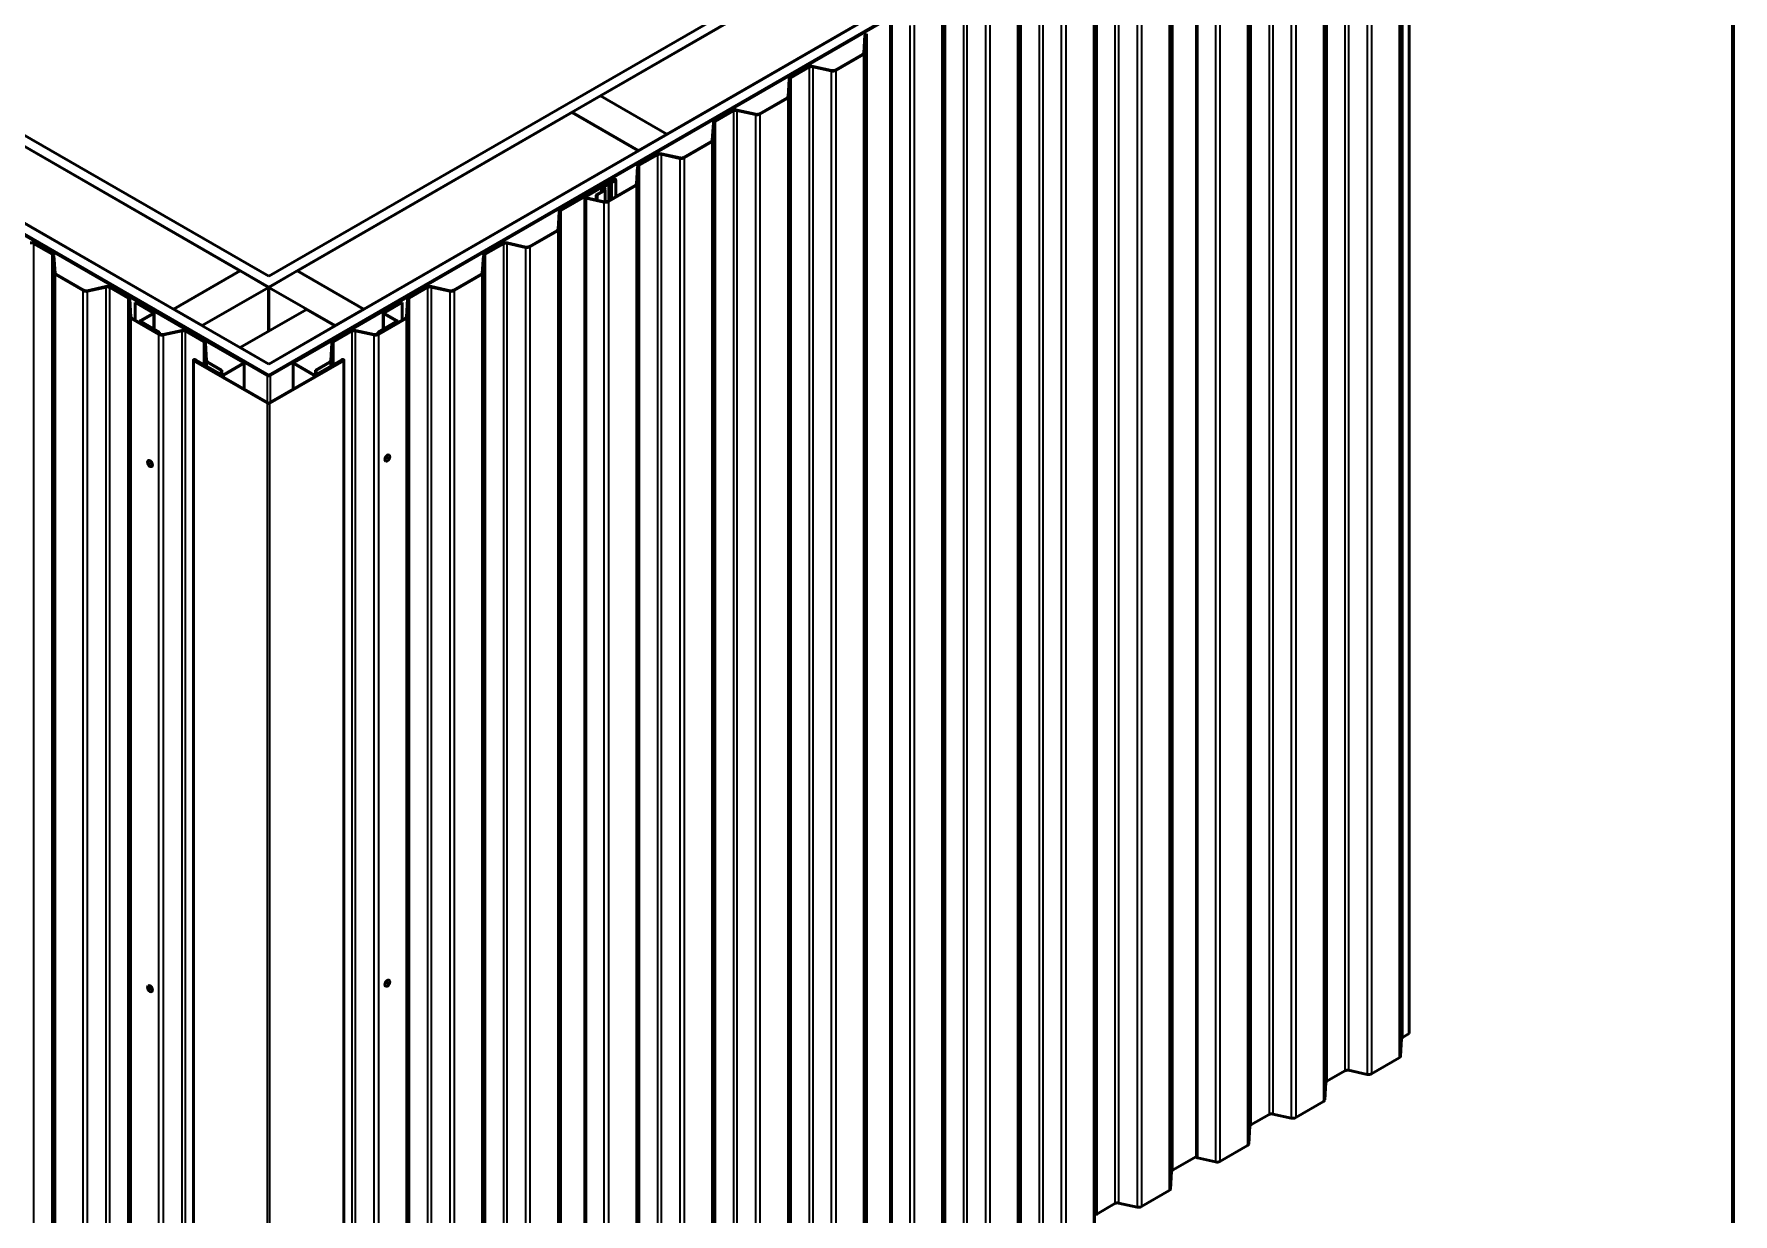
# Model space of a CAD drawing. Header units: inches. Extents: x 0.6 to 33.4, y 0.6 to 21.4.
# Drawn here: x 27.06 to 33.4, y 14.63 to 19.03 of the extents above; entities that cross this region are included whole.
import ezdxf

# ---------------------------------------------------------------- set-up
doc = ezdxf.new("R2010")
doc.units = ezdxf.units.IN
doc.header["$LTSCALE"] = 2
doc.header["$MEASUREMENT"] = 0
for name, color, linetype, lineweight in [('Border (ANSI)', 7, 'Continuous', 70), ('Visible (ANSI)', 7, 'Continuous', 50), ('Visible Narrow (ANSI)', 7, 'Continuous', 35)]:
    doc.layers.add(name, color=color, linetype=linetype, lineweight=lineweight)

# ---------------------------------------------------------------- blocks, each defined once
blk = doc.blocks.new('Borders ATAS A Border')
at = {"layer": 'Border (ANSI)'}
blk.add_line((16.7, 0.3), (16.7, 10.7), dxfattribs=at)

msp = doc.modelspace()

# ---------------------------------------------------------------- linework, layer by layer
at = {"layer": 'Visible (ANSI)'}
for p, q in [((27.93576, 18.08943), (23.97738, 20.3748)), ((24.01273, 20.39522), (27.93576, 18.13025)), ((27.93576, 18.13025), (31.85879, 20.39522)), ((31.89414, 20.3748), (27.93576, 18.08943)), ((23.72847, 20.2311), (27.93576, 17.80202)), ((27.93576, 17.80202), (32.14304, 20.2311)), ((27.93576, 17.7612), (23.69312, 20.21069)), ((23.69312, 20.20661), (27.9301, 17.76038)), ((23.69595, 20.20824), (27.93293, 17.76201)), ((32.1784, 20.21069), (27.93576, 17.7612)), ((27.93859, 17.76201), (32.17557, 20.20824)), ((27.94142, 17.76038), (32.1784, 20.20661)), ((32.19141, 15.3042), (32.19141, 20.20318)), ((31.39766, 14.8442), (31.39766, 19.74318)), ((29.17461, 18.80386), (30.1985, 19.39501)), ((30.44599, 19.25212), (29.4221, 18.66098)), ((30.25659, 14.1854), (30.25659, 19.08438)), ((30.15678, 18.96468), (30.16072, 19.02981)), ((30.15978, 18.96462), (30.16372, 19.02975)), ((30.04966, 18.90009), (30.15313, 18.95983)), ((30.05178, 18.89887), (30.15525, 18.95861)), ((29.88241, 18.87252), (29.95045, 18.91181)), ((29.88453, 18.8713), (29.95257, 18.91058)), ((29.96589, 18.91222), (30.03527, 18.89684)), ((29.96697, 18.91383), (30.03634, 18.89846)), ((29.87394, 18.80138), (29.87788, 18.86651)), ((29.87694, 18.80132), (29.88088, 18.86645)), ((29.06784, 18.74222), (29.1739, 18.80346)), ((29.1739, 18.80346), (29.42139, 18.66057)), ((29.4221, 18.66098), (29.17461, 18.80386)), ((29.17461, 18.80386), (29.17461, 18.80305)), ((29.76682, 18.73679), (29.87029, 18.79653)), ((29.76894, 18.73557), (29.87241, 18.79531)), ((26.80439, 18.74181), (27.82828, 18.15067)), ((28.04324, 18.15067), (29.06713, 18.74181)), ((29.06713, 18.74181), (29.31462, 18.59892)), ((29.31532, 18.59933), (29.06784, 18.74222)), ((29.06784, 18.74222), (29.06784, 18.7414)), ((29.5911, 18.63808), (29.59504, 18.70321)), ((29.5941, 18.63802), (29.59804, 18.70315)), ((29.59957, 18.70922), (29.66761, 18.74851)), ((29.60169, 18.708), (29.66973, 18.74728)), ((29.68305, 18.74892), (29.75242, 18.73354)), ((29.68412, 18.75053), (29.7535, 18.73516)), ((29.42139, 18.66057), (29.31532, 18.59933)), ((29.42139, 18.66057), (29.42139, 18.65975)), ((29.4221, 18.66098), (29.4221, 18.66016)), ((27.58079, 18.00778), (26.5569, 18.59892)), ((29.31462, 18.59892), (28.29073, 18.00778)), ((29.31462, 18.59892), (29.31462, 18.59811)), ((29.31532, 18.59933), (29.31532, 18.59852)), ((29.31673, 18.54593), (29.38476, 18.58521)), ((29.31885, 18.5447), (29.38689, 18.58398)), ((29.4002, 18.58562), (29.46958, 18.57024)), ((29.40128, 18.58723), (29.47066, 18.57186)), ((29.48398, 18.57349), (29.58745, 18.63323)), ((29.4861, 18.57227), (29.58957, 18.63201)), ((29.30826, 18.47478), (29.3122, 18.53991)), ((29.31125, 18.47472), (29.31519, 18.53985)), ((29.02418, 18.37702), (29.22332, 18.492)), ((29.0263, 18.3758), (29.22544, 18.49077)), ((29.17419, 18.46118), (29.11762, 18.42852)), ((29.17631, 18.45996), (29.11974, 18.4273)), ((29.18762, 18.45187), (29.1601, 18.43598)), ((29.18974, 18.45065), (29.16222, 18.43476)), ((29.18348, 18.45195), (29.18348, 18.45824)), ((29.18348, 18.45195), (29.18648, 18.45195)), ((29.18348, 18.45195), (29.18348, 18.44948)), ((29.1848, 18.46092), (29.1848, 18.46297)), ((29.18504, 18.4619), (29.18866, 18.4541)), ((29.18648, 18.45195), (29.18648, 18.45824)), ((29.18648, 18.45122), (29.18648, 18.45195)), ((29.20219, 18.47474), (29.18691, 18.46591)), ((29.18794, 18.46234), (29.19156, 18.45455)), ((29.20432, 18.47351), (29.18903, 18.46469)), ((29.19179, 18.45351), (29.19179, 18.40809)), ((29.20113, 18.41019), (29.3046, 18.46993)), ((29.20728, 18.47884), (29.20252, 18.47496)), ((29.20325, 18.40897), (29.30672, 18.46871)), ((29.20973, 18.47784), (29.20497, 18.47396)), ((29.21542, 18.48241), (29.20871, 18.47966)), ((29.21716, 18.481), (29.21044, 18.47825)), ((29.22771, 18.48947), (29.21581, 18.4826)), ((29.22983, 18.48824), (29.21793, 18.48138)), ((29.23117, 18.49012), (29.23117, 18.42754)), ((29.11551, 13.5266), (29.11551, 18.42558)), ((29.12013, 18.4217), (29.18674, 18.40694)), ((29.12121, 18.42332), (29.18781, 18.40856)), ((29.15834, 18.43353), (29.15834, 18.42337)), ((29.16134, 18.42337), (29.15834, 18.42337)), ((29.15834, 18.42337), (29.15834, 18.41509)), ((29.16134, 18.43353), (29.16134, 18.42337)), ((29.16134, 18.42337), (29.16134, 18.41443)), ((29.01571, 18.30588), (29.01965, 18.37101)), ((29.01871, 18.30582), (29.02265, 18.37095)), ((28.90859, 18.24129), (29.01206, 18.30103)), ((28.91071, 18.24007), (29.01418, 18.29981)), ((27.06002, 18.25178), (27.12806, 18.2125)), ((27.13018, 18.21373), (27.06214, 18.25301)), ((27.13171, 18.20765), (27.13565, 18.14252)), ((27.13865, 18.14258), (27.13471, 18.20771)), ((28.73287, 18.14258), (28.73681, 18.20771)), ((28.73587, 18.14252), (28.73981, 18.20765)), ((28.74134, 18.21373), (28.80938, 18.25301)), ((28.74346, 18.2125), (28.8115, 18.25178)), ((28.82482, 18.25342), (28.8942, 18.23804)), ((28.82589, 18.25503), (28.89527, 18.23966)), ((27.14018, 18.13651), (27.24365, 18.07677)), ((27.24577, 18.07799), (27.1423, 18.13773)), ((27.82828, 18.15067), (27.58079, 18.00778)), ((27.5815, 18.00737), (27.82899, 18.15026)), ((27.82828, 18.15067), (27.82828, 18.14985)), ((27.82899, 18.15026), (27.93505, 18.08902)), ((27.93647, 18.08902), (28.04253, 18.15026)), ((28.04253, 18.15026), (28.29002, 18.00737)), ((28.29073, 18.00778), (28.04324, 18.15067)), ((28.04324, 18.15067), (28.04324, 18.14985)), ((28.62575, 18.07799), (28.72922, 18.13773)), ((28.62787, 18.07677), (28.73134, 18.13651)), ((27.32847, 18.09174), (27.25909, 18.07636)), ((27.26017, 18.07474), (27.32954, 18.09012)), ((27.34286, 18.08848), (27.4109, 18.0492)), ((27.41302, 18.05043), (27.34498, 18.08971)), ((27.36429, 18.08362), (27.36655, 18.08493)), ((27.36429, 18.08362), (27.64573, 17.92114)), ((27.36429, 18.07856), (27.36429, 18.08362)), ((27.64799, 17.92244), (27.36655, 18.08493)), ((27.93505, 18.08902), (27.68756, 17.94613)), ((27.93505, 18.08902), (27.93505, 17.92491)), ((27.93576, 18.08943), (27.93576, 17.92531)), ((28.18395, 17.94613), (27.93647, 18.08902)), ((27.93647, 18.08902), (27.93647, 17.92572)), ((28.50496, 18.08493), (28.22353, 17.92244)), ((28.50723, 18.08362), (28.22579, 17.92114)), ((28.4585, 18.05043), (28.52654, 18.08971)), ((28.46062, 18.0492), (28.52866, 18.08848)), ((28.50723, 18.08362), (28.50496, 18.08493)), ((28.50723, 18.08362), (28.50723, 18.07856)), ((28.54198, 18.09012), (28.61135, 18.07474)), ((28.54305, 18.09174), (28.61243, 18.07636)), ((27.41455, 18.04435), (27.41849, 17.97922)), ((27.42149, 17.97928), (27.41755, 18.04441)), ((27.43996, 18.03381), (27.43769, 18.03251)), ((27.43769, 18.03251), (27.50388, 17.9943)), ((27.43769, 17.96719), (27.43769, 18.03251)), ((27.43996, 18.03381), (27.50614, 17.9956)), ((27.58079, 18.00778), (27.58079, 18.00696)), ((27.5815, 18.00737), (27.5815, 18.00656)), ((27.68756, 17.94613), (27.5815, 18.00737)), ((27.82969, 17.86408), (28.07718, 18.00696)), ((28.07718, 18.00696), (28.18325, 17.94573)), ((28.29002, 18.00737), (28.18395, 17.94613)), ((28.29002, 18.00737), (28.29002, 18.00656)), ((28.29073, 18.00778), (28.29073, 18.00696)), ((28.43156, 18.03381), (28.36538, 17.9956)), ((28.36764, 17.9943), (28.43382, 18.03251)), ((28.43156, 18.03381), (28.43382, 18.03251)), ((28.43382, 18.03251), (28.43382, 17.96719)), ((28.45003, 17.97928), (28.45397, 18.04441)), ((28.45303, 17.97922), (28.45696, 18.04435)), ((27.42302, 17.97321), (27.52649, 17.91347)), ((27.52862, 17.91469), (27.42515, 17.97443)), ((27.45576, 17.95676), (27.45576, 17.96237)), ((27.50388, 17.99168), (27.45764, 17.96498)), ((27.45764, 17.95976), (27.52608, 17.92024)), ((27.50614, 17.99038), (27.4599, 17.96368)), ((27.4599, 17.96106), (27.52835, 17.92155)), ((27.50802, 17.99299), (27.50802, 17.93328)), ((27.68756, 17.94613), (27.68756, 17.94532)), ((28.18325, 17.94573), (27.93576, 17.80284)), ((28.18325, 17.94573), (28.18325, 17.94491)), ((28.18395, 17.94613), (28.18395, 17.94532)), ((28.3429, 17.91469), (28.44637, 17.97443)), ((28.41162, 17.96106), (28.34317, 17.92155)), ((28.34502, 17.91347), (28.44849, 17.97321)), ((28.34544, 17.92024), (28.41388, 17.95976)), ((28.3635, 17.93328), (28.3635, 17.99299)), ((28.36538, 17.99038), (28.41162, 17.96368)), ((28.41388, 17.96498), (28.36764, 17.99168)), ((28.41576, 17.96237), (28.41576, 17.95676)), ((27.52835, 17.92155), (27.52608, 17.92024)), ((27.52608, 17.92024), (27.52608, 17.91616)), ((27.52835, 17.92155), (27.52835, 17.91485)), ((27.61131, 17.92844), (27.54193, 17.91306)), ((27.54301, 17.91144), (27.61239, 17.92682)), ((27.6257, 17.92518), (27.69374, 17.8859)), ((27.69586, 17.88713), (27.62783, 17.92641)), ((27.64667, 17.91983), (27.64667, 17.91788)), ((27.64667, 17.91788), (27.64667, 17.91553)), ((27.64854, 17.91527), (27.68603, 17.89362)), ((27.64987, 17.91788), (27.64987, 17.91983)), ((27.68829, 17.89493), (27.6508, 17.91657)), ((27.65087, 17.91817), (27.65313, 17.91948)), ((27.84079, 17.80851), (27.65087, 17.91817)), ((27.65087, 17.91817), (27.65087, 17.91654)), ((27.84306, 17.80982), (27.65313, 17.91948)), ((27.68603, 17.89362), (27.68829, 17.89493)), ((27.68603, 17.89281), (27.68603, 17.89362)), ((27.68829, 17.8915), (27.68829, 17.89493)), ((27.6974, 17.88105), (27.70134, 17.81592)), ((27.70433, 17.81599), (27.7004, 17.88111)), ((28.21839, 17.91948), (28.02846, 17.80982)), ((28.22065, 17.91817), (28.03072, 17.80851)), ((28.16718, 17.81599), (28.17112, 17.88111)), ((28.17018, 17.81592), (28.17412, 17.88105)), ((28.17565, 17.88713), (28.24369, 17.92641)), ((28.17778, 17.8859), (28.24581, 17.92518)), ((28.22072, 17.91657), (28.18323, 17.89493)), ((28.18549, 17.89362), (28.18323, 17.89493)), ((28.18323, 17.89493), (28.18323, 17.8915)), ((28.22298, 17.91527), (28.18549, 17.89362)), ((28.18549, 17.89362), (28.18549, 17.89281)), ((28.22065, 17.91817), (28.21839, 17.91948)), ((28.22065, 17.91817), (28.22065, 17.91654)), ((28.22165, 17.91983), (28.22165, 17.91788)), ((28.22485, 17.91983), (28.22485, 17.91788)), ((28.22485, 17.91553), (28.22485, 17.91788)), ((28.25913, 17.92682), (28.32851, 17.91144)), ((28.26021, 17.92844), (28.32959, 17.91306)), ((28.34317, 17.92155), (28.34544, 17.92024)), ((28.34317, 17.91485), (28.34317, 17.92155)), ((28.34544, 17.91616), (28.34544, 17.92024)), ((27.6549, 17.81729), (27.6549, 12.91831)), ((27.9335, 17.65791), (27.65857, 17.81664)), ((27.66084, 17.81794), (27.75898, 17.76128)), ((27.6631, 17.81925), (27.76125, 17.76259)), ((27.82969, 17.86408), (27.82969, 17.86326)), ((27.93576, 17.80284), (27.82969, 17.86408)), ((28.21295, 17.81664), (27.93802, 17.65791)), ((28.11027, 17.76259), (28.20842, 17.81925)), ((28.11254, 17.76128), (28.21068, 17.81794)), ((28.21661, 17.81729), (28.21661, 12.91831)), ((27.93123, 17.6566), (27.65631, 17.81533)), ((27.70587, 17.80991), (27.75912, 17.77916)), ((27.76125, 17.78039), (27.70799, 17.81113)), ((27.75912, 17.77916), (27.76125, 17.78039)), ((27.75912, 17.76381), (27.75912, 17.77916)), ((27.76125, 17.78039), (27.76125, 17.76259)), ((27.76577, 17.76259), (27.84079, 17.8059)), ((27.76803, 17.76128), (27.84306, 17.80459)), ((27.84493, 17.70904), (27.84493, 17.80721)), ((27.93576, 17.80284), (27.93576, 17.80202)), ((28.21521, 17.81533), (27.94028, 17.6566)), ((28.02659, 17.70904), (28.02659, 17.80721)), ((28.02846, 17.80459), (28.10349, 17.76128)), ((28.03072, 17.8059), (28.10575, 17.76259)), ((28.11027, 17.78039), (28.16353, 17.81113)), ((28.11027, 17.78039), (28.11239, 17.77916)), ((28.11027, 17.76259), (28.11027, 17.78039)), ((28.11239, 17.77916), (28.16565, 17.80991)), ((28.11239, 17.77916), (28.11239, 17.76381)), ((27.48625, 17.44219), (27.48695, 17.4426)), ((28.37277, 17.44095), (28.37207, 17.44136)), ((28.38527, 17.4626), (28.38457, 17.46301)), ((27.49875, 17.42054), (27.49945, 17.42094)), ((27.48625, 15.4826), (27.48695, 15.483)), ((28.37277, 15.48136), (28.37207, 15.48177)), ((28.38527, 15.50301), (28.38457, 15.50342)), ((27.49875, 15.46094), (27.49945, 15.46135)), ((32.16302, 15.28507), (32.15908, 15.21994)), ((32.19141, 15.3042), (32.16668, 15.28992)), ((31.95187, 15.1659), (31.88383, 15.12662)), ((32.03457, 15.15216), (31.96519, 15.16753)), ((32.15455, 15.21392), (32.05108, 15.15418)), ((31.88018, 15.12177), (31.87624, 15.05664)), ((31.87171, 15.05062), (31.76824, 14.99089)), ((31.66903, 15.0026), (31.60099, 14.96332)), ((31.75173, 14.98886), (31.68235, 15.00423)), ((31.59734, 14.95847), (31.5934, 14.89334)), ((31.39766, 14.84592), (31.30845, 14.79442)), ((31.46888, 14.82556), (31.40228, 14.84032)), ((31.58887, 14.88732), (31.4854, 14.82759)), ((31.30479, 14.78957), (31.30086, 14.72444)), ((31.29632, 14.71842), (31.19285, 14.65869)), ((31.09364, 14.6704), (31.02561, 14.63112)), ((31.17634, 14.65666), (31.10696, 14.67203))]:
    msp.add_line(p, q, dxfattribs=at)
for centre, major_axis, start_param, end_param in [((30.17621, 19.0295), (-0.0155, 0), 5.4977871, 6.2482787), ((30.17621, 19.0295), (-0.0125, 0), 5.4977871, 6.2482787), ((30.14429, 18.96493), (0.0125, 0), 5.4977871, 6.2482787), ((30.14429, 18.96493), (0.0155, 0), 5.4977871, 6.2482787), ((29.96141, 18.90548), (0.0155, 0), 1.2042772, 2.3561945), ((29.96141, 18.90548), (0.0125, 0), 1.2042772, 2.3561945), ((30.04082, 18.90519), (0.0155, 0), 4.3458698, 5.4977871), ((30.04082, 18.90519), (0.0125, 0), 4.3458698, 5.4977871), ((29.89337, 18.8662), (-0.0155, 0), 5.4977871, 6.2482787), ((29.89337, 18.8662), (-0.0125, 0), 5.4977871, 6.2482787), ((29.86145, 18.80163), (0.0125, 0), 5.4977871, 6.2482787), ((29.86145, 18.80163), (0.0155, 0), 5.4977871, 6.2482787), ((29.61053, 18.7029), (-0.0155, 0), 5.4977871, 6.2482787), ((29.61053, 18.7029), (-0.0125, 0), 5.4977871, 6.2482787), ((29.67857, 18.74218), (0.0155, 0), 1.2042772, 2.3561945), ((29.67857, 18.74218), (0.0125, 0), 1.2042772, 2.3561945), ((29.75798, 18.7419), (0.0155, 0), 4.3458698, 5.4977871), ((29.75798, 18.7419), (0.0125, 0), 4.3458698, 5.4977871), ((29.39573, 18.57888), (0.0155, 0), 1.2042772, 2.3561945), ((29.39573, 18.57888), (0.0125, 0), 1.2042772, 2.3561945), ((29.57861, 18.63833), (0.0125, 0), 5.4977871, 6.2482787), ((29.57861, 18.63833), (0.0155, 0), 5.4977871, 6.2482787), ((29.32769, 18.5396), (-0.0155, 0), 5.4977871, 6.2482787), ((29.32769, 18.5396), (-0.0125, 0), 5.4977871, 6.2482787), ((29.47514, 18.5786), (0.0155, 0), 4.3458698, 5.4977871), ((29.47514, 18.5786), (0.0125, 0), 4.3458698, 5.4977871), ((29.17928, 18.45824), (0.0072, 0), 0, 2.3561945), ((29.17928, 18.45824), (0.0042, 0), 0, 2.3561945), ((29.192, 18.46297), (-0.0072, 0), 5.4977871, 6.5449847), ((29.192, 18.46297), (-0.0042, 0), 5.4977871, 6.5449847), ((29.18479, 18.45351), (0.004, 0), 5.4977871, 6.5449847), ((29.18479, 18.45351), (0.007, 0), 5.4977871, 6.5449847), ((29.20007, 18.47596), (-0.003, 0), 2.3561945, 2.5252325), ((29.20007, 18.47596), (-0.006, 0), 2.3561945, 2.5252325), ((29.21218, 18.47684), (-0.006, 0), 5.3287491, 5.6668252), ((29.21218, 18.47684), (-0.003, 0), 5.3287491, 5.6668252), ((29.21369, 18.48382), (-0.003, 0), 2.1871565, 2.3561945), ((29.21369, 18.48382), (-0.006, 0), 2.1871565, 2.3561945), ((29.22657, 18.49012), (0.0046, 0), 5.4977871, 8.6393798), ((29.22657, 18.49012), (0.0016, 0), 5.4977871, 8.6393798), ((29.29576, 18.47504), (0.0125, 0), 5.4977871, 6.2482787), ((29.29576, 18.47504), (0.0155, 0), 5.4977871, 6.2482787), ((29.12271, 18.42558), (-0.0072, 0), 5.4977871, 7.4874625), ((29.12271, 18.42558), (-0.0042, 0), 5.4977871, 7.4874625), ((29.16434, 18.43353), (-0.006, 0), 5.4977871, 6.2831853), ((29.16434, 18.43353), (-0.003, 0), 5.4977871, 6.2831853), ((29.19229, 18.4153), (0.0155, 0), 4.3458698, 5.4977871), ((29.19229, 18.4153), (0.0125, 0), 4.3458698, 5.4977871), ((29.03514, 18.3707), (-0.0155, 0), 5.4977871, 6.2482787), ((29.03514, 18.3707), (-0.0125, 0), 5.4977871, 6.2482787), ((29.00322, 18.30613), (0.0125, 0), 5.4977871, 6.2482787), ((29.00322, 18.30613), (0.0155, 0), 5.4977871, 6.2482787), ((27.05118, 18.24668), (-0.0155, 0), 3.9269908, 5.0789081), ((27.11922, 18.2074), (0.0125, 0), 0.0349066, 0.7853982), ((27.11922, 18.2074), (0.0155, 0), 0.0349066, 0.7853982), ((28.7523, 18.2074), (-0.0155, 0), 5.4977871, 6.2482787), ((28.7523, 18.2074), (-0.0125, 0), 5.4977871, 6.2482787), ((28.82034, 18.24668), (0.0155, 0), 1.2042772, 2.3561945), ((28.82034, 18.24668), (0.0125, 0), 1.2042772, 2.3561945), ((28.89975, 18.2464), (0.0155, 0), 4.3458698, 5.4977871), ((28.89975, 18.2464), (0.0125, 0), 4.3458698, 5.4977871), ((27.15114, 18.14284), (-0.0155, 0), 0.0349066, 0.7853982), ((27.15114, 18.14284), (-0.0125, 0), 0.0349066, 0.7853982), ((28.72038, 18.14284), (0.0125, 0), 5.4977871, 6.2482787), ((28.72038, 18.14284), (0.0155, 0), 5.4977871, 6.2482787), ((27.25461, 18.0831), (0.0155, 0), 3.9269908, 5.0789081), ((27.25461, 18.0831), (-0.0125, 0), 0.7853982, 1.9373155), ((27.33402, 18.08338), (-0.0155, 0), 3.9269908, 5.0789081), ((27.33402, 18.08338), (0.0125, 0), 0.7853982, 1.9373155), ((28.5375, 18.08338), (0.0155, 0), 1.2042772, 2.3561945), ((28.5375, 18.08338), (0.0125, 0), 1.2042772, 2.3561945), ((28.61691, 18.0831), (0.0155, 0), 4.3458698, 5.4977871), ((28.61691, 18.0831), (0.0125, 0), 4.3458698, 5.4977871), ((27.40206, 18.0441), (0.0125, 0), 0.0349066, 0.7853982), ((27.40206, 18.0441), (0.0155, 0), 0.0349066, 0.7853982), ((28.46946, 18.0441), (-0.0155, 0), 5.4977871, 6.2482787), ((28.46946, 18.0441), (-0.0125, 0), 5.4977871, 6.2482787), ((27.43398, 17.97954), (-0.0155, 0), 0.0349066, 0.7853982), ((27.43398, 17.97954), (-0.0125, 0), 0.0349066, 0.7853982), ((27.46216, 17.96237), (-0.0064, 0), 5.4977871, 7.0685835), ((27.46216, 17.96237), (-0.0032, 0), 5.4977871, 7.0685835), ((27.50162, 17.99299), (0.0032, 0), 5.4977871, 7.0685835), ((27.50162, 17.99299), (0.0064, 0), 5.4977871, 7.0685835), ((28.3699, 17.99299), (-0.0064, 0), 5.4977871, 7.0685835), ((28.3699, 17.99299), (-0.0032, 0), 5.4977871, 7.0685835), ((28.40936, 17.96237), (0.0032, 0), 5.4977871, 7.0685835), ((28.40936, 17.96237), (0.0064, 0), 5.4977871, 7.0685835), ((28.43753, 17.97954), (0.0125, 0), 5.4977871, 6.2482787), ((28.43753, 17.97954), (0.0155, 0), 5.4977871, 6.2482787), ((27.53745, 17.9198), (0.0155, 0), 3.9269908, 5.0789081), ((27.53745, 17.9198), (-0.0125, 0), 0.7853982, 1.9373155), ((27.61687, 17.92008), (-0.0155, 0), 3.9269908, 5.0789081), ((27.61687, 17.92008), (0.0125, 0), 0.7853982, 1.9373155), ((27.64347, 17.91983), (0.0032, 0), 0, 0.7853982), ((27.65307, 17.91788), (-0.0064, 0), 0, 0.7853982), ((27.64347, 17.91983), (0.0064, 0), 0, 0.7853982), ((27.65307, 17.91788), (-0.0032, 0), 0, 0.7853982), ((27.6849, 17.8808), (0.0125, 0), 0.0349066, 0.7853982), ((27.6849, 17.8808), (0.0155, 0), 0.0349066, 0.7853982), ((28.18661, 17.8808), (-0.0155, 0), 5.4977871, 6.2482787), ((28.18661, 17.8808), (-0.0125, 0), 5.4977871, 6.2482787), ((28.21845, 17.91788), (0.0032, 0), 5.4977871, 6.2831853), ((28.22805, 17.91983), (-0.0064, 0), 5.4977871, 6.2831853), ((28.21845, 17.91788), (0.0064, 0), 5.4977871, 6.2831853), ((28.22805, 17.91983), (-0.0032, 0), 5.4977871, 6.2831853), ((28.25465, 17.92008), (0.0155, 0), 1.2042772, 2.3561945), ((28.25465, 17.92008), (0.0125, 0), 1.2042772, 2.3561945), ((28.33406, 17.9198), (0.0155, 0), 4.3458698, 5.4977871), ((28.33406, 17.9198), (0.0125, 0), 4.3458698, 5.4977871), ((27.6597, 17.81729), (-0.0048, 0), 3.9269908, 7.0685835), ((27.6597, 17.81729), (-0.0016, 0), 3.9269908, 7.0685835), ((27.71683, 17.81624), (-0.0155, 0), 0.0349066, 0.7853982), ((27.71683, 17.81624), (-0.0125, 0), 0.0349066, 0.7853982), ((28.15469, 17.81624), (0.0125, 0), 5.4977871, 6.2482787), ((28.15469, 17.81624), (0.0155, 0), 5.4977871, 6.2482787), ((28.21181, 17.81729), (0.0048, 0), 5.4977871, 8.6393798), ((28.21181, 17.81729), (0.0016, 0), 5.4977871, 8.6393798), ((27.76351, 17.76389), (0.0064, 0), 3.9269908, 5.4977871), ((27.76351, 17.76389), (0.0032, 0), 3.9269908, 5.4977871), ((27.83853, 17.80721), (0.0032, 0), 5.4977871, 7.0685835), ((27.83853, 17.80721), (0.0064, 0), 5.4977871, 7.0685835), ((27.93576, 17.76365), (0.008, 0), 3.9269908, 5.4977871), ((27.93576, 17.76365), (0.004, 0), 3.9269908, 5.4977871), ((28.03299, 17.80721), (-0.0064, 0), 5.4977871, 7.0685835), ((28.03299, 17.80721), (-0.0032, 0), 5.4977871, 7.0685835), ((28.10801, 17.76389), (0.0064, 0), 3.9269908, 5.4977871), ((28.10801, 17.76389), (0.0032, 0), 3.9269908, 5.4977871), ((27.93576, 17.65922), (-0.0064, 0), 0.7853982, 2.3561945), ((27.93576, 17.65922), (-0.0032, 0), 0.7853982, 2.3561945), ((27.4932, 17.43177), (-0.00625, 0.01083), 3.1415927, 6.2831853), ((28.37832, 17.45218), (-0.00625, -0.01083), 3.1415927, 6.2831853), ((27.4932, 15.47218), (-0.00625, 0.01083), 3.1415927, 6.2831853), ((28.37832, 15.49259), (-0.00625, -0.01083), 3.1415927, 6.2831853), ((32.17552, 15.28481), (-0.0125, 0), 5.4977871, 6.2482787), ((32.14359, 15.22025), (0.0155, 0), 5.4977871, 6.2482787), ((31.96071, 15.1608), (-0.0125, 0), 4.3458698, 5.4977871), ((32.04012, 15.16051), (-0.0155, 0), 1.2042772, 2.3561945), ((31.89267, 15.12151), (-0.0125, 0), 5.4977871, 6.2482787), ((31.86075, 15.05695), (0.0155, 0), 5.4977871, 6.2482787), ((31.60983, 14.95821), (-0.0125, 0), 5.4977871, 6.2482787), ((31.67787, 14.9975), (-0.0125, 0), 4.3458698, 5.4977871), ((31.75728, 14.99721), (-0.0155, 0), 1.2042772, 2.3561945), ((31.40486, 14.8442), (-0.0072, 0), 0, 1.2042772), ((31.57791, 14.89365), (0.0155, 0), 5.4977871, 6.2482787), ((31.31729, 14.78931), (-0.0125, 0), 5.4977871, 6.2482787), ((31.47444, 14.83391), (-0.0155, 0), 1.2042772, 2.3561945), ((31.28536, 14.72475), (0.0155, 0), 5.4977871, 6.2482787), ((31.10248, 14.6653), (-0.0125, 0), 4.3458698, 5.4977871), ((31.18189, 14.66501), (-0.0155, 0), 1.2042772, 2.3561945), ((31.03444, 14.62602), (-0.0125, 0), 5.4977871, 6.2482787)]:
    msp.add_ellipse(centre, major_axis=major_axis, ratio=0.5773503, start_param=start_param, end_param=end_param, dxfattribs=at)
for centre, major_axis in [((27.4925, 17.43136), (-0.00625, 0.01083)), ((28.37902, 17.45177), (-0.00625, -0.01083)), ((27.4925, 15.47177), (-0.00625, 0.01083)), ((28.37902, 15.49218), (-0.00625, -0.01083))]:
    msp.add_ellipse(centre, major_axis=major_axis, ratio=0.5773503, dxfattribs=at)
at = {"layer": 'Visible Narrow (ANSI)'}
for p, q in [((32.16302, 20.18404), (32.16302, 15.28507)), ((32.16668, 20.1889), (32.16668, 15.28992)), ((32.15455, 20.1129), (32.15455, 15.21392)), ((32.15908, 20.11892), (32.15908, 15.21994)), ((31.95187, 20.06488), (31.95187, 15.1659)), ((31.96519, 20.06651), (31.96519, 15.16753)), ((32.03457, 20.05114), (32.03457, 15.15216)), ((32.05108, 20.05316), (32.05108, 15.15418)), ((31.88018, 20.02075), (31.88018, 15.12177)), ((31.88383, 20.0256), (31.88383, 15.12662)), ((31.87171, 19.9496), (31.87171, 15.05062)), ((31.87624, 19.95562), (31.87624, 15.05664)), ((31.59734, 19.85745), (31.59734, 14.95847)), ((31.60099, 19.8623), (31.60099, 14.96332)), ((31.66903, 19.90158), (31.66903, 15.0026)), ((31.68235, 19.90321), (31.68235, 15.00423)), ((31.75173, 19.88784), (31.75173, 14.98886)), ((31.76824, 19.88987), (31.76824, 14.99089)), ((31.58887, 19.7863), (31.58887, 14.88732)), ((31.5934, 19.79232), (31.5934, 14.89334)), ((31.40228, 19.7393), (31.40228, 14.84032)), ((31.46888, 19.72454), (31.46888, 14.82556)), ((31.4854, 19.72657), (31.4854, 14.82759)), ((31.30479, 19.68855), (31.30479, 14.78957)), ((31.30845, 19.6934), (31.30845, 14.79442)), ((31.29632, 19.6174), (31.29632, 14.71842)), ((31.30086, 19.62342), (31.30086, 14.72444)), ((31.02561, 19.5301), (31.02561, 14.63112)), ((31.09364, 19.56938), (31.09364, 14.6704)), ((31.10696, 19.57101), (31.10696, 14.67203)), ((31.17634, 19.55564), (31.17634, 14.65666)), ((31.19285, 19.55767), (31.19285, 14.65869)), ((31.02195, 19.52525), (31.02195, 14.62627)), ((30.8108, 19.40608), (30.8108, 14.5071)), ((30.82412, 19.40772), (30.82412, 14.50874)), ((31.01348, 19.4541), (31.01348, 14.55512)), ((31.01801, 19.46012), (31.01801, 14.56114)), ((30.73911, 19.36195), (30.73911, 14.46297)), ((30.74276, 19.3668), (30.74276, 14.46782)), ((30.8935, 19.39234), (30.8935, 14.49336)), ((30.91001, 19.39437), (30.91001, 14.49539)), ((30.73064, 19.29081), (30.73064, 14.39183)), ((30.73517, 19.29682), (30.73517, 14.39784)), ((30.52796, 19.24278), (30.52796, 14.3438)), ((30.54128, 19.24442), (30.54128, 14.34544)), ((30.61065, 19.22904), (30.61065, 14.33006)), ((30.62717, 19.23107), (30.62717, 14.33209)), ((30.45627, 19.19865), (30.45627, 14.29967)), ((30.45992, 19.2035), (30.45992, 14.30452)), ((30.4478, 19.12751), (30.4478, 14.22853)), ((30.45233, 19.13352), (30.45233, 14.23454)), ((30.16072, 19.02981), (30.16372, 19.02975)), ((30.16372, 19.02975), (30.16372, 14.13077)), ((30.16738, 19.0346), (30.16738, 14.13562)), ((30.26121, 19.0805), (30.26121, 14.18152)), ((30.32781, 19.06574), (30.32781, 14.16676)), ((30.34433, 19.06777), (30.34433, 14.16879)), ((30.15313, 18.95983), (30.15525, 18.95861)), ((30.15525, 18.95861), (30.15525, 14.05963)), ((30.15678, 18.96468), (30.15978, 18.96462)), ((30.15978, 18.96462), (30.15978, 14.06564)), ((29.95045, 18.91181), (29.95257, 18.91058)), ((29.95257, 18.91058), (29.95257, 14.0116)), ((29.96697, 18.91383), (29.96589, 18.91222)), ((29.96589, 18.91222), (29.96589, 14.01324)), ((30.03634, 18.89846), (30.03527, 18.89684)), ((30.03527, 18.89684), (30.03527, 13.99786)), ((30.04966, 18.90009), (30.05178, 18.89887)), ((30.05178, 18.89887), (30.05178, 13.99989)), ((29.87788, 18.86651), (29.88088, 18.86645)), ((29.88088, 18.86645), (29.88088, 13.96747)), ((29.88241, 18.87252), (29.88453, 18.8713)), ((29.88453, 18.8713), (29.88453, 13.97232)), ((29.87029, 18.79653), (29.87241, 18.79531)), ((29.87241, 18.79531), (29.87241, 13.89633)), ((29.87394, 18.80138), (29.87694, 18.80132)), ((29.87694, 18.80132), (29.87694, 13.90234)), ((29.59504, 18.70321), (29.59804, 18.70315)), ((29.59804, 18.70315), (29.59804, 13.80417)), ((29.59957, 18.70922), (29.60169, 18.708)), ((29.60169, 18.708), (29.60169, 13.80902)), ((29.66761, 18.74851), (29.66973, 18.74728)), ((29.66973, 18.74728), (29.66973, 13.8483)), ((29.68412, 18.75053), (29.68305, 18.74892)), ((29.68305, 18.74892), (29.68305, 13.84994)), ((29.7535, 18.73516), (29.75242, 18.73354)), ((29.75242, 18.73354), (29.75242, 13.83456)), ((29.76682, 18.73679), (29.76894, 18.73557)), ((29.76894, 18.73557), (29.76894, 13.83659)), ((29.38476, 18.58521), (29.38689, 18.58398)), ((29.38689, 18.58398), (29.38689, 13.685)), ((29.40128, 18.58723), (29.4002, 18.58562)), ((29.4002, 18.58562), (29.4002, 13.68664)), ((29.58745, 18.63323), (29.58957, 18.63201)), ((29.58957, 18.63201), (29.58957, 13.73303)), ((29.5911, 18.63808), (29.5941, 18.63802)), ((29.5941, 18.63802), (29.5941, 13.73904)), ((29.3122, 18.53991), (29.31519, 18.53985)), ((29.31519, 18.53985), (29.31519, 13.64087)), ((29.31673, 18.54593), (29.31885, 18.5447)), ((29.31885, 18.5447), (29.31885, 13.64572)), ((29.47066, 18.57186), (29.46958, 18.57024)), ((29.46958, 18.57024), (29.46958, 13.67126)), ((29.48398, 18.57349), (29.4861, 18.57227)), ((29.4861, 18.57227), (29.4861, 13.67329)), ((29.17631, 18.45996), (29.17419, 18.46118)), ((29.17631, 18.44534), (29.17631, 18.45996)), ((29.18348, 18.45824), (29.18648, 18.45824)), ((29.18794, 18.46234), (29.18504, 18.4619)), ((29.18504, 18.4619), (29.18504, 18.46074)), ((29.18903, 18.46469), (29.18691, 18.46591)), ((29.18974, 18.45065), (29.18762, 18.45187)), ((29.19156, 18.45455), (29.18866, 18.4541)), ((29.18866, 18.4541), (29.18866, 18.45291)), ((29.18903, 18.46), (29.18903, 18.46469)), ((29.18974, 18.40823), (29.18974, 18.45065)), ((29.20432, 18.47351), (29.20219, 18.47474)), ((29.20497, 18.47396), (29.20252, 18.47496)), ((29.20432, 18.41203), (29.20432, 18.47351)), ((29.20497, 18.41241), (29.20497, 18.47396)), ((29.20973, 18.47784), (29.20728, 18.47884)), ((29.21044, 18.47825), (29.20871, 18.47966)), ((29.20973, 18.41516), (29.20973, 18.47784)), ((29.21044, 18.41557), (29.21044, 18.47825)), ((29.21716, 18.481), (29.21542, 18.48241)), ((29.21793, 18.48138), (29.21581, 18.4826)), ((29.21716, 18.41945), (29.21716, 18.481)), ((29.21793, 18.41989), (29.21793, 18.48138)), ((29.22332, 18.492), (29.22544, 18.49077)), ((29.22544, 18.49077), (29.22544, 18.48816)), ((29.22983, 18.48824), (29.22771, 18.48947)), ((29.22983, 18.42676), (29.22983, 18.48824)), ((29.3046, 18.46993), (29.30672, 18.46871)), ((29.30672, 18.46871), (29.30672, 13.56973)), ((29.30826, 18.47478), (29.31125, 18.47472)), ((29.31125, 18.47472), (29.31125, 13.57574)), ((29.11974, 18.4273), (29.11762, 18.42852)), ((29.11974, 18.42387), (29.11974, 18.4273)), ((29.12121, 18.42332), (29.12013, 18.4217)), ((29.12013, 18.4217), (29.12013, 13.52272)), ((29.16134, 18.43353), (29.15834, 18.43353)), ((29.16222, 18.43476), (29.1601, 18.43598)), ((29.16222, 18.41423), (29.16222, 18.43476)), ((29.18781, 18.40856), (29.18674, 18.40694)), ((29.18674, 18.40694), (29.18674, 13.50796)), ((29.20113, 18.41019), (29.20325, 18.40897)), ((29.20325, 18.40897), (29.20325, 13.50999)), ((29.01965, 18.37101), (29.02265, 18.37095)), ((29.02265, 18.37095), (29.02265, 13.47197)), ((29.02418, 18.37702), (29.0263, 18.3758)), ((29.0263, 18.3758), (29.0263, 13.47682)), ((29.01206, 18.30103), (29.01418, 18.29981)), ((29.01418, 18.29981), (29.01418, 13.40083)), ((29.01571, 18.30588), (29.01871, 18.30582)), ((29.01871, 18.30582), (29.01871, 13.40684)), ((27.06002, 18.25178), (27.06214, 18.25301)), ((27.06002, 13.3528), (27.06002, 18.25178)), ((27.12806, 18.2125), (27.13018, 18.21373)), ((27.12806, 13.31352), (27.12806, 18.2125)), ((27.13171, 18.20765), (27.13471, 18.20771)), ((27.13171, 13.30867), (27.13171, 18.20765)), ((28.73681, 18.20771), (28.73981, 18.20765)), ((28.73981, 18.20765), (28.73981, 13.30867)), ((28.74134, 18.21373), (28.74346, 18.2125)), ((28.74346, 18.2125), (28.74346, 13.31352)), ((28.80938, 18.25301), (28.8115, 18.25178)), ((28.8115, 18.25178), (28.8115, 13.3528)), ((28.82589, 18.25503), (28.82482, 18.25342)), ((28.82482, 18.25342), (28.82482, 13.35444)), ((28.89527, 18.23966), (28.8942, 18.23804)), ((28.8942, 18.23804), (28.8942, 13.33906)), ((28.90859, 18.24129), (28.91071, 18.24007)), ((28.91071, 18.24007), (28.91071, 13.34109)), ((27.13565, 18.14252), (27.13865, 18.14258)), ((27.13565, 13.24354), (27.13565, 18.14252)), ((27.14018, 18.13651), (27.1423, 18.13773)), ((27.14018, 13.23753), (27.14018, 18.13651)), ((28.72922, 18.13773), (28.73134, 18.13651)), ((28.73134, 18.13651), (28.73134, 13.23753)), ((28.73287, 18.14258), (28.73587, 18.14252)), ((28.73587, 18.14252), (28.73587, 13.24354)), ((27.24365, 18.07677), (27.24577, 18.07799)), ((27.24365, 13.17779), (27.24365, 18.07677)), ((27.26017, 18.07474), (27.25909, 18.07636)), ((27.26017, 13.17576), (27.26017, 18.07474)), ((27.32954, 18.09012), (27.32847, 18.09174)), ((27.32954, 13.19114), (27.32954, 18.09012)), ((27.34286, 18.08848), (27.34498, 18.08971)), ((27.34286, 13.1895), (27.34286, 18.08848)), ((28.52654, 18.08971), (28.52866, 18.08848)), ((28.52866, 18.08848), (28.52866, 13.1895)), ((28.54305, 18.09174), (28.54198, 18.09012)), ((28.54198, 18.09012), (28.54198, 13.19114)), ((28.61243, 18.07636), (28.61135, 18.07474)), ((28.61135, 18.07474), (28.61135, 13.17576)), ((28.62575, 18.07799), (28.62787, 18.07677)), ((28.62787, 18.07677), (28.62787, 13.17779)), ((27.4109, 18.0492), (27.41302, 18.05043)), ((27.4109, 13.15022), (27.4109, 18.0492)), ((27.41455, 18.04435), (27.41755, 18.04441)), ((27.41455, 13.14537), (27.41455, 18.04435)), ((28.45397, 18.04441), (28.45696, 18.04435)), ((28.45696, 18.04435), (28.45696, 13.14537)), ((28.4585, 18.05043), (28.46062, 18.0492)), ((28.46062, 18.0492), (28.46062, 13.15022)), ((27.41849, 17.97922), (27.42149, 17.97928)), ((27.41849, 13.08024), (27.41849, 17.97922)), ((27.42302, 17.97321), (27.42515, 17.97443)), ((27.42302, 13.07423), (27.42302, 17.97321)), ((27.4599, 17.96368), (27.45764, 17.96498)), ((27.4599, 17.96106), (27.45764, 17.95976)), ((27.45764, 17.95976), (27.45764, 17.95567)), ((27.4599, 17.96106), (27.4599, 17.96368)), ((27.50614, 17.9956), (27.50388, 17.9943)), ((27.50388, 17.9943), (27.50388, 17.99168)), ((27.50614, 17.99038), (27.50388, 17.99168)), ((27.50614, 17.93436), (27.50614, 17.99038)), ((28.36764, 17.9943), (28.36538, 17.9956)), ((28.36764, 17.99168), (28.36538, 17.99038)), ((28.36538, 17.99038), (28.36538, 17.93436)), ((28.36764, 17.99168), (28.36764, 17.9943)), ((28.41388, 17.96498), (28.41162, 17.96368)), ((28.41162, 17.96368), (28.41162, 17.96106)), ((28.41388, 17.95976), (28.41162, 17.96106)), ((28.41388, 17.95567), (28.41388, 17.95976)), ((28.44637, 17.97443), (28.44849, 17.97321)), ((28.44849, 17.97321), (28.44849, 13.07423)), ((28.45003, 17.97928), (28.45303, 17.97922)), ((28.45303, 17.97922), (28.45303, 13.08024)), ((27.52649, 17.91347), (27.52862, 17.91469)), ((27.52649, 13.01449), (27.52649, 17.91347)), ((27.54301, 17.91144), (27.54193, 17.91306)), ((27.54301, 13.01246), (27.54301, 17.91144)), ((27.61239, 17.92682), (27.61131, 17.92844)), ((27.61239, 13.02784), (27.61239, 17.92682)), ((27.6257, 17.92518), (27.62783, 17.92641)), ((27.6257, 13.02621), (27.6257, 17.92518)), ((27.64799, 17.92244), (27.64573, 17.92114)), ((27.64573, 17.92114), (27.64573, 17.91607)), ((27.64987, 17.91983), (27.64667, 17.91983)), ((27.64987, 17.91788), (27.64667, 17.91788)), ((27.6508, 17.91657), (27.64854, 17.91527)), ((27.64854, 17.91527), (27.64854, 17.91445)), ((27.69374, 17.8859), (27.69586, 17.88713)), ((27.69374, 17.80156), (27.69374, 17.8859)), ((27.6974, 17.88105), (27.7004, 17.88111)), ((27.6974, 17.79945), (27.6974, 17.88105)), ((28.17112, 17.88111), (28.17412, 17.88105)), ((28.17412, 17.88105), (28.17412, 17.79945)), ((28.17565, 17.88713), (28.17778, 17.8859)), ((28.17778, 17.8859), (28.17778, 17.80156)), ((28.22298, 17.91527), (28.22072, 17.91657)), ((28.22485, 17.91983), (28.22165, 17.91983)), ((28.22485, 17.91788), (28.22165, 17.91788)), ((28.22298, 17.91445), (28.22298, 17.91527)), ((28.22579, 17.92114), (28.22353, 17.92244)), ((28.22579, 17.91607), (28.22579, 17.92114)), ((28.24369, 17.92641), (28.24581, 17.92518)), ((28.24581, 17.92518), (28.24581, 13.02621)), ((28.26021, 17.92844), (28.25913, 17.92682)), ((28.25913, 17.92682), (28.25913, 13.02784)), ((28.32959, 17.91306), (28.32851, 17.91144)), ((28.32851, 17.91144), (28.32851, 13.01246)), ((28.3429, 17.91469), (28.34502, 17.91347)), ((28.34502, 17.91347), (28.34502, 13.01449)), ((27.65631, 17.81533), (27.65857, 17.81664)), ((27.6631, 17.81925), (27.66084, 17.81794)), ((27.66084, 17.81794), (27.66084, 17.81533)), ((27.70134, 17.81592), (27.70433, 17.81599)), ((27.70134, 17.79717), (27.70134, 17.81592)), ((28.16718, 17.81599), (28.17018, 17.81592)), ((28.17018, 17.81592), (28.17018, 17.79717)), ((28.20842, 17.81925), (28.21068, 17.81794)), ((28.21068, 17.81794), (28.21068, 17.81533)), ((28.21521, 17.81533), (28.21295, 17.81664)), ((27.65631, 12.91635), (27.65631, 17.81533)), ((27.70587, 17.80991), (27.70799, 17.81113)), ((27.70587, 17.79456), (27.70587, 17.80991)), ((27.76125, 17.76259), (27.75898, 17.76128)), ((27.75898, 17.76128), (27.75898, 17.75867)), ((27.76577, 17.76259), (27.76803, 17.76128)), ((27.76803, 17.76128), (27.76803, 17.75344)), ((27.84079, 17.80851), (27.84306, 17.80982)), ((27.84079, 17.8059), (27.84079, 17.80851)), ((27.84079, 17.8059), (27.84306, 17.80459)), ((27.84306, 17.80459), (27.84306, 17.71013)), ((27.93293, 17.76201), (27.9301, 17.76038)), ((27.9301, 17.76038), (27.9301, 17.65987)), ((27.93859, 17.76201), (27.94142, 17.76038)), ((27.94142, 17.76038), (27.94142, 17.65987)), ((28.03072, 17.80851), (28.02846, 17.80982)), ((28.03072, 17.8059), (28.02846, 17.80459)), ((28.02846, 17.80459), (28.02846, 17.71013)), ((28.03072, 17.8059), (28.03072, 17.80851)), ((28.10575, 17.76259), (28.10349, 17.76128)), ((28.10349, 17.76128), (28.10349, 17.75344)), ((28.11027, 17.76259), (28.11254, 17.76128)), ((28.11254, 17.76128), (28.11254, 17.75867)), ((28.16353, 17.81113), (28.16565, 17.80991)), ((28.16565, 17.80991), (28.16565, 17.79456)), ((28.21521, 12.91635), (28.21521, 17.81533)), ((27.93123, 17.6566), (27.9335, 17.65791)), ((27.93123, 12.75763), (27.93123, 17.6566)), ((27.94028, 17.6566), (27.93802, 17.65791)), ((27.94028, 12.75763), (27.94028, 17.6566))]:
    msp.add_line(p, q, dxfattribs=at)
for centre, major_axis in [((28.37987, 17.45128), (-0.00125, -0.00217)), ((27.49165, 17.43087), (-0.00125, 0.00217)), ((27.49165, 15.47128), (-0.00125, 0.00217)), ((28.37987, 15.49169), (-0.00125, -0.00217))]:
    msp.add_ellipse(centre, major_axis=major_axis, ratio=0.5773503, dxfattribs=at)

# ---------------------------------------------------------------- block references
at = {"xscale": 2, "yscale": 2, "zscale": 2}
msp.add_blockref('Borders ATAS A Border', (0, 0), dxfattribs=at)

doc.saveas('drawing.dxf')
